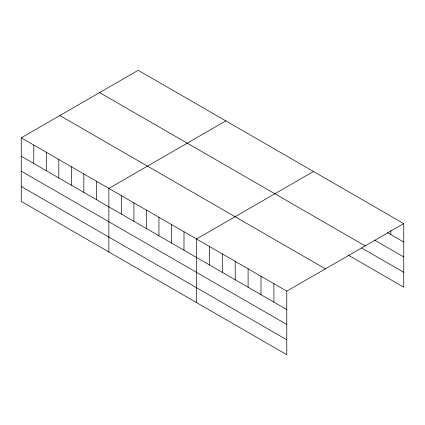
<?xml version="1.0" encoding="UTF-8"?>
<svg xmlns="http://www.w3.org/2000/svg" width="425" height="425" viewBox="0 0 425 425"><rect width="100%" height="100%" fill="white"/><g stroke="black" fill="none" stroke-linecap="round" stroke-linejoin="round"><path stroke-width="0.64" d="M286.79 324.472L286.79 291.13L21.25 137.822L21.25 201.397L286.79 354.705L286.79 324.472L21.25 171.158M348.234 255.127L403.75 287.178L403.75 223.603L138.21 70.295L21.25 137.822M225.84 120.886L108.88 188.413L108.88 251.988M313.464 171.477L196.509 239.004L196.509 302.579M286.79 291.13L403.75 223.603M387.488 232.661L403.75 242.053M374.59 240.109L403.75 256.944M99.615 92.581L365.155 245.889M361.691 248.003L403.75 272.287M59.845 115.536L325.385 268.844M21.25 156.267L286.79 309.575M21.25 186.506L286.79 339.814M390.851 230.653L390.851 234.605M273.897 283.682L273.897 302.132M260.998 276.234L260.998 294.684M248.099 268.791L248.099 287.236M235.2 261.343L235.2 279.793M222.302 253.895L222.302 272.345M209.403 246.452L209.403 264.897M183.988 231.779L183.988 250.224M171.472 224.549L171.472 242.999M158.95 217.324L158.95 235.769M146.434 210.093L146.434 228.544M133.918 202.868L133.918 221.313M121.396 195.638L121.396 214.088M96.358 181.183L96.358 199.633M83.842 173.958L83.842 192.403M71.326 166.727L71.326 185.178M58.804 159.502L58.804 177.947M46.288 152.278L46.288 170.722M33.766 145.047L33.766 163.498"/></g></svg>
